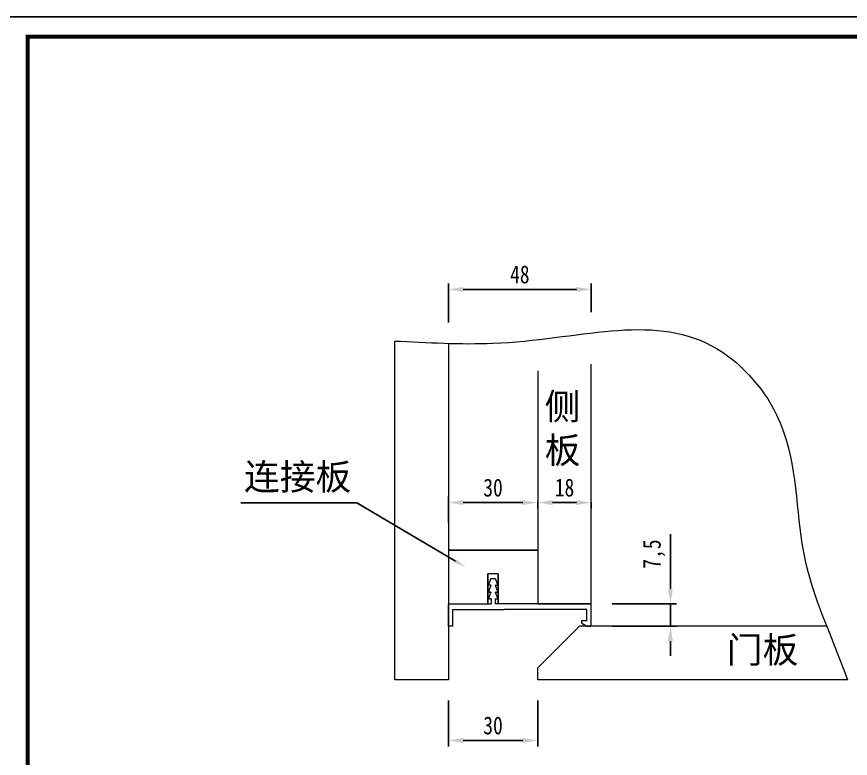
# Model space of a CAD drawing. Header units: millimetres. Extents: x 0 to 1097966, y -63096 to 223085.
# Drawn here: x 338555.3 to 338835.1, y -60053.2 to -59804.2 of the extents above; entities that cross this region are included whole.
import ezdxf
from ezdxf import colors
from ezdxf.entities.mleader import LeaderData, LeaderLine
from ezdxf.math import Vec2, Vec3

# ---------------------------------------------------------------- set-up
doc = ezdxf.new("R2010")
doc.units = ezdxf.units.MM
doc.layers.add('7 主线', color=7, linetype='Continuous', lineweight=25)
doc.styles.get("Standard").update_dxf_attribs({"font": 'arial.ttf'})
doc.styles.add('TEXT', font='', dxfattribs={"width": 0.8})
doc.styles.add('宋体', font='')
doc.styles.get('TEXT').set_extended_font_data('SimSun')
doc.styles.get('宋体').set_extended_font_data('SimSun')
doc.dimstyles.new('副本 (2) (2) ISO-25', dxfattribs={"dimtxt": 18, "dimasz": 13, "dimexe": 6, "dimexo": 12, "dimgap": 6, "dimtad": 1, "dimtxsty": 'TEXT', "dimcen": 2.5, "dimclrd": 5, "dimclre": 5, "dimclrt": 5, "dimadec": 0, "dimazin": 0, "dimtfac": 1, "dimtmove": 0, "dimatfit": 3, "dimldrblk": 'BOXFILLED', "dimfxl": 1.25, "dimarcsym": 0})

# ---------------------------------------------------------------- blocks, each defined once
blk = doc.blocks.new('*D777')
at = {"color": 5, "lineweight": -2, "transparency": 16777216}
for p, q in [((338700.16, -60033.81), (338700.16, -60049.19)), ((338730.16, -60033.81), (338730.16, -60049.19)), ((338705.16, -60047.19), (338725.16, -60047.19))]:
    blk.add_line(p, q, dxfattribs=at)
at = {"color": 5, "transparency": 16777216}
for points in [[(338705.16, -60046.35), (338705.16, -60048.02), (338700.16, -60047.19)], [(338725.16, -60046.35), (338725.16, -60048.02), (338730.16, -60047.19)]]:
    blk.add_solid(points, dxfattribs=at)
at = {"layer": 'Defpoints', "color": 0, "transparency": 16777216}
for p in [(338700.16, -60026.81), (338730.16, -60026.81), (338730.16, -60047.19)]:
    blk.add_point(p, dxfattribs=at)
at = {"color": 5, "lineweight": 13, "transparency": 16777216, "insert": (338715.16, -60042.19), "char_height": 6, "attachment_point": 5, "style": 'TEXT'}
blk.add_mtext('30', dxfattribs=at)
blk = doc.blocks.new('_BoxFilled')
at = {"color": 0, "linetype": 'ByBlock', "lineweight": -2}
blk.add_line((-0.5, 0), (-1, 0), dxfattribs=at)
at = {"color": 0, "linetype": 'ByBlock'}
blk.add_solid([(-0.5, 0.5), (0.5, 0.5), (-0.5, -0.5), (0.5, -0.5)], dxfattribs=at)
blk = doc.blocks.new('*D778')
at = {"color": 5, "lineweight": -2, "transparency": 16777216}
for p, q in [((338700.16, -59906.86), (338700.16, -59893.75)), ((338748.16, -59903.37), (338748.16, -59893.75)), ((338743.16, -59895.75), (338705.16, -59895.75))]:
    blk.add_line(p, q, dxfattribs=at)
at = {"color": 5, "transparency": 16777216}
for points in [[(338705.16, -59894.92), (338705.16, -59896.59), (338700.16, -59895.75)], [(338743.16, -59894.92), (338743.16, -59896.59), (338748.16, -59895.75)]]:
    blk.add_solid(points, dxfattribs=at)
at = {"layer": 'Defpoints', "color": 0, "transparency": 16777216}
for p in [(338700.16, -59895.75), (338748.16, -59910.37), (338700.16, -59913.86)]:
    blk.add_point(p, dxfattribs=at)
at = {"color": 5, "lineweight": 13, "transparency": 16777216, "insert": (338724.16, -59890.75), "char_height": 6, "attachment_point": 5, "style": 'TEXT'}
blk.add_mtext('48', dxfattribs=at)
blk = doc.blocks.new('*D779')
at = {"color": 5, "lineweight": -2, "transparency": 16777216}
for p, q in [((338730.16, -59967.33), (338730.16, -59969.33)), ((338735.16, -59967.33), (338743.16, -59967.33)), ((338748.16, -59967.33), (338748.16, -59969.33))]:
    blk.add_line(p, q, dxfattribs=at)
at = {"color": 5, "transparency": 16777216}
for points in [[(338735.16, -59966.5), (338735.16, -59968.17), (338730.16, -59967.33)], [(338743.16, -59966.5), (338743.16, -59968.17), (338748.16, -59967.33)]]:
    blk.add_solid(points, dxfattribs=at)
at = {"layer": 'Defpoints', "color": 0, "transparency": 16777216}
for p in [(338730.16, -59962.2), (338748.16, -59962.2), (338748.16, -59967.33)]:
    blk.add_point(p, dxfattribs=at)
at = {"color": 5, "lineweight": 13, "transparency": 16777216, "insert": (338739.16, -59962.33), "char_height": 6, "attachment_point": 5, "style": 'TEXT'}
blk.add_mtext('18', dxfattribs=at)
blk = doc.blocks.new('*D780')
at = {"color": 5, "lineweight": -2, "transparency": 16777216}
for p, q in [((338700.16, -59974.04), (338700.16, -59965.33)), ((338725.16, -59967.33), (338705.16, -59967.33)), ((338730.16, -59967.33), (338730.16, -59969.33))]:
    blk.add_line(p, q, dxfattribs=at)
at = {"color": 5, "transparency": 16777216}
for points in [[(338705.16, -59966.5), (338705.16, -59968.17), (338700.16, -59967.33)], [(338725.16, -59966.5), (338725.16, -59968.17), (338730.16, -59967.33)]]:
    blk.add_solid(points, dxfattribs=at)
at = {"layer": 'Defpoints', "color": 0, "transparency": 16777216}
for p in [(338700.16, -59967.33), (338730.16, -59967.33), (338700.16, -59981.04)]:
    blk.add_point(p, dxfattribs=at)
at = {"color": 5, "lineweight": 13, "transparency": 16777216, "insert": (338715.16, -59962.33), "char_height": 6, "attachment_point": 5, "style": 'TEXT'}
blk.add_mtext('30', dxfattribs=at)
blk = doc.blocks.new('*D781')
at = {"color": 5, "lineweight": -2, "transparency": 16777216}
for p, q in [((338774.72, -59996.3), (338774.72, -59977.92)), ((338755.16, -60001.3), (338776.72, -60001.3)), ((338774.72, -60008.81), (338774.72, -60001.3)), ((338755.12, -60008.81), (338776.72, -60008.81)), ((338774.72, -60013.81), (338774.72, -60018.81))]:
    blk.add_line(p, q, dxfattribs=at)
at = {"color": 5, "transparency": 16777216}
for points in [[(338773.88, -59996.3), (338775.55, -59996.3), (338774.72, -60001.3)], [(338773.88, -60013.81), (338775.55, -60013.81), (338774.72, -60008.81)]]:
    blk.add_solid(points, dxfattribs=at)
at = {"layer": 'Defpoints', "color": 0, "transparency": 16777216}
for p in [(338748.16, -60001.3), (338748.12, -60008.81), (338774.72, -60008.81)]:
    blk.add_point(p, dxfattribs=at)
at = {"color": 5, "transparency": 16777216, "insert": (338769.22, -59984.61), "char_height": 6, "attachment_point": 5, "rotation": 90, "style": 'TEXT'}
blk.add_mtext('7,5', dxfattribs=at)
blk = doc.blocks.new('euhjte hethbnwst')
at = {"layer": '7 主线', "lineweight": 0}
for p, q in [((338913.43, -59119.22), (338912.66, -59121.26)), ((338913.43, -59119.22), (338914.87, -59119.22)), ((338914.87, -59119.22), (338915.64, -59121.26)), ((338913.43, -59121.51), (338912.66, -59123.55)), ((338913.43, -59121.51), (338912.84, -59121.51)), ((338914.87, -59121.51), (338915.47, -59121.51)), ((338914.87, -59121.51), (338915.64, -59123.55)), ((338913.43, -59123.8), (338912.66, -59125.84)), ((338913.43, -59123.8), (338912.84, -59123.8)), ((338913.48, -59126.09), (338912.84, -59126.09)), ((338913.48, -59126.09), (338913.48, -59127.72)), ((338914.83, -59126.09), (338915.47, -59126.09)), ((338914.83, -59126.09), (338914.83, -59127.72)), ((338914.87, -59123.8), (338915.47, -59123.8)), ((338914.87, -59123.8), (338915.64, -59125.84)), ((338899.15, -59135.22), (338899.15, -59127.92)), ((338899.35, -59127.72), (338913.48, -59127.72)), ((338946.95, -59127.72), (338914.83, -59127.72)), ((338947.15, -59135.02), (338947.15, -59127.92)), ((338900.65, -59129.6), (338917.94, -59129.6)), ((338900.65, -59135.22), (338900.65, -59129.6)), ((338945.65, -59129.6), (338917.94, -59129.6)), ((338945.65, -59133.4), (338945.65, -59129.6)), ((338943.85, -59133.4), (338943.85, -59134.01)), ((338945.65, -59133.4), (338943.85, -59133.4)), ((338943.95, -59134.18), (338945.6, -59135.19)), ((338900.65, -59135.22), (338899.15, -59135.22)), ((338945.71, -59135.22), (338946.95, -59135.22))]:
    blk.add_line(p, q, dxfattribs=at)
for centre, radius, start, end in [((338912.84, -59121.32), 0.183, 159.4205, 270), ((338915.47, -59121.32), 0.183, 270, 20.5795), ((338912.84, -59123.62), 0.183, 159.4205, 270), ((338912.84, -59125.91), 0.183, 159.4205, 270), ((338915.47, -59123.62), 0.183, 270, 20.5795), ((338915.47, -59125.91), 0.183, 270, 20.5795), ((338899.35, -59127.92), 0.2, 90, 180), ((338946.95, -59127.92), 0.2, 0, 90), ((338944.05, -59134.01), 0.2, 180, 238.6365), ((338945.71, -59135.02), 0.2, 238.6365, 270), ((338946.95, -59135.02), 0.2, 270, 0)]:
    blk.add_arc(centre, radius, start, end, dxfattribs=at)

msp = doc.modelspace()

# ---------------------------------------------------------------- linework, layer by layer
at = {"color": 251, "lineweight": 0, "true_color": 0x636466}
for p, q in [((338682.161, -60026.807), (338682.161, -59913.092)), ((338700.161, -59913.863), (338700.161, -60026.807)), ((338748.161, -60001.305), (338748.161, -59920.83)), ((338730.161, -59923.103), (338730.161, -60001.305)), ((338716.911, -59991.305), (338713.411, -59991.305)), ((338730.161, -60001.305), (338748.161, -60001.305)), ((338744.161, -60008.807), (338730.161, -60022.807)), ((338827.144, -60008.807), (338744.161, -60008.807)), ((338730.161, -60026.807), (338730.161, -60022.807)), ((338730.161, -60026.807), (338730.161, -60022.807)), ((338700.161, -60026.807), (338682.161, -60026.807)), ((338834.121, -60026.807), (338730.161, -60026.807))]:
    msp.add_line(p, q, dxfattribs=at)
at = {"color": 251, "true_color": 0x636466}
for p, q in [((338700.161, -59983.305), (338730.161, -59983.305)), ((338713.411, -59991.305), (338713.411, -60001.305)), ((338716.911, -59991.305), (338716.911, -60001.305))]:
    msp.add_line(p, q, dxfattribs=at)
msp.add_lwpolyline([(338552.218, -60205.138), (339119.218, -60205.138), (339119.218, -59804.188), (338552.218, -59804.188)], close=True)
at = {"const_width": 1.35}
msp.add_lwpolyline([(338558.968, -60198.388), (339112.468, -60198.388), (339112.468, -59810.938), (338558.968, -59810.938)], close=True, dxfattribs=at)
at = {"color": 251, "lineweight": 13, "true_color": 0x636466}
msp.add_open_spline([(338682.161, -59913.092), (338693.083, -59913.602), (338734.551, -59916.062), (338778.775, -59899.709), (338817.27, -59940.427), (338816.364, -59987.582), (338827.555, -60008.759), (338834.121, -60026.807)], degree=3, knots=[226.7432466, 226.7432466, 226.7432466, 226.7432466, 262.3191212, 357.0398479, 398.4421162, 457.2401509, 529.1745493, 529.1745493, 529.1745493, 529.1745493], dxfattribs=at)

# ---------------------------------------------------------------- block references
at = {"color": 251, "true_color": 0x636466}
msp.add_blockref('euhjte hethbnwst', (-198.991, -873.589), dxfattribs=at)

# ---------------------------------------------------------------- texts
at = {"color": 252, "true_color": 0x939598, "width": 65.8175, "attachment_point": 4, "style": '宋体'}
for s, insert, char_height in [('侧\\P板', (338732.492, -59942.884), 8.804), ('连接板', (338631.56, -59959.157), 8.8039), ('门板', (338793.635, -60017.262), 8.8039)]:
    msp.add_mtext(s, dxfattribs=dict(at, insert=insert, char_height=char_height))

# ---------------------------------------------------------------- dimensions: what is measured, and where the dimension line sits
at = {"lineweight": 13}
for base, p1, p2, picture, middle in [((338700.161, -59895.755), (338748.161, -59910.371), (338700.161, -59913.863), '*D778', (338724.161, -59890.755)), ((338700.161, -59967.335), (338730.161, -59967.335), (338700.161, -59981.041), '*D780', (338715.161, -59962.335)), ((338748.161, -59967.335), (338730.161, -59962.204), (338748.161, -59962.204), '*D779', (338739.161, -59962.335)), ((338730.161, -60047.185), (338700.161, -60026.807), (338730.161, -60026.807), '*D777', (338715.161, -60042.185))]:
    dim = msp.add_linear_dim(base=base, p1=p1, p2=p2, dimstyle='副本 (2) (2) ISO-25', override={"dimtxt": 6, "dimasz": 5, "dimexe": 2, "dimexo": 7, "dimgap": 2, "dimfxl": 30, "dimfxlon": 1}, dxfattribs=at)
    dim.commit()
    dim.dimension.update_dxf_attribs({"geometry": picture, "text_midpoint": middle})
at = {"color": 251, "true_color": 0x636466}
dim = msp.add_linear_dim(base=(338774.717, -60008.807), p1=(338748.161, -60001.305), p2=(338748.124, -60008.807), angle=90, dimstyle='副本 (2) (2) ISO-25', override={"dimtxt": 6, "dimasz": 5, "dimexe": 2, "dimexo": 7, "dimgap": 2, "dimfxl": 30, "dimfxlon": 1}, dxfattribs=at)
dim.commit()
dim.dimension.update_dxf_attribs({"geometry": '*D781', "text_midpoint": (338774.717, -59984.611), "dimtype": 160})

# ---------------------------------------------------------------- leaders
ml = msp.add_multileader_mtext('Standard', dxfattribs=at)
ml.set_content('', color=(99, 100, 102))
ml.set_leader_properties()
ml.build(insert=Vec2(0, 0))
ctx = ml.context
ctx.base_point, ctx.plane_origin = Vec3(338626.462, -59967.391), Vec3(338717.335, -59991.398)
ctx.text_align_type = 2
notes = []
notes.append((ctx, [(0, (1, 1, 0), (338669.475, -59967.391), (-1, 0), 39.013, [(0, [(338706.003, -59989.01)], 0, [])])]))
ctx.mtext.insert, ctx.mtext.alignment, ctx.mtext.flow_direction = Vec3(338628.462, -59965.391), 3, 5
for ctx, leaders in notes:
    for number, flags, end, landing, length, lines in leaders:
        leader = LeaderData()
        leader.index, (leader.has_last_leader_line, leader.has_dogleg_vector, leader.attachment_direction) = number, flags
        leader.last_leader_point, leader.dogleg_vector, leader.dogleg_length = Vec3(end), Vec3(landing), length
        for number, points, colour, breaks in lines:
            line = LeaderLine()
            line.index, line.vertices, line.color, line.breaks = number, Vec3.list(points), colors.encode_raw_color(colour), breaks
            leader.lines.append(line)
        ctx.leaders.append(leader)

doc.saveas('drawing.dxf')
